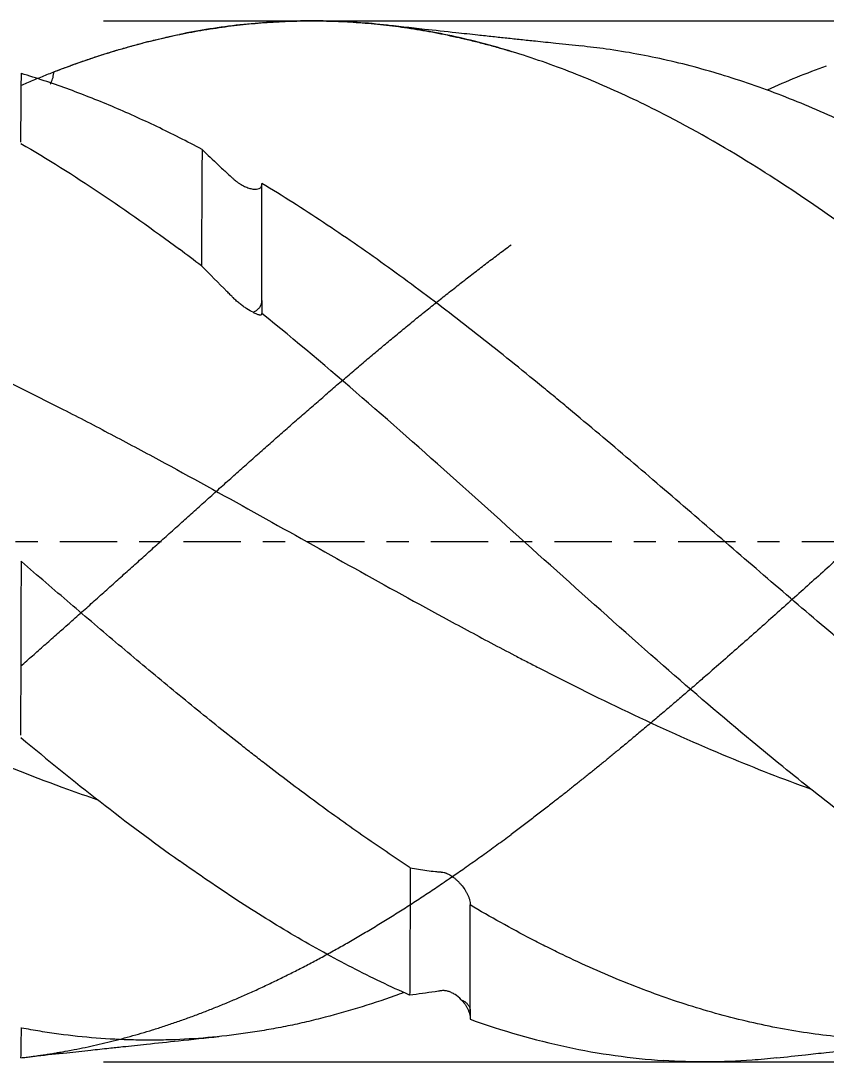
# Model space of a CAD drawing. Header units: millimetres. Extents: x -62 to 115, y -62 to 32.
# Drawn here: x 30 to 45.47, y -10.03 to 10 of the extents above; entities that cross this region are included whole.
import ezdxf

# ---------------------------------------------------------------- set-up
doc = ezdxf.new("R2010")
doc.units = ezdxf.units.MM
doc.linetypes.add('CENTER', pattern=[47.5, 22, -8.5, 8.5, -8.5])
for name, color, linetype in [('1', 4, 'Continuous'), ('2', 7, 'Continuous'), ('SK2', 7, 'Continuous'), ('SK4', 2, 'CENTER')]:
    doc.layers.add(name, color=color, linetype=linetype)
doc.styles.add('iso_b_vert', font='simplex.shx')
doc.dimstyles.get("Standard").update_dxf_attribs({"dimtxt": 0.18, "dimasz": 0.18, "dimexe": 0.18, "dimexo": 0.0625, "dimgap": 0.09, "dimtad": 1, "dimzin": 0, "dimdsep": 52, "dimtxsty": 'Standard', "dimcen": 0.09, "dimadec": 0, "dimazin": 0, "dimtfac": 1, "dimtdec": 4, "dimtofl": 0, "dimtmove": 0, "dimatfit": 3, "dimfxl": 1, "dimtolj": 1, "dimtzin": 0, "dimarcsym": 0})

# ---------------------------------------------------------------- blocks, each defined once
blk = doc.blocks.new('_U0')
at = {"layer": 'SK2', "lineweight": 13}
for p, q in [((0, -1.5875), (0, -51.193445)), ((92, -11.6375), (92, -51.193445)), ((92, -49.193445), (0, -49.193445))]:
    blk.add_line(p, q, dxfattribs=at)
at = {"layer": 'SK2', "lineweight": 18}
for points in [[(0, -49.193445), (3.499998, -48.732661), (3.500002, -49.654229)], [(92, -49.193445), (88.500002, -49.654229), (88.499998, -48.732661)]]:
    blk.add_solid(points, dxfattribs=at)
at = {"layer": 'SK2', "lineweight": 18, "insert": (44.095034, -48.160811), "char_height": 3.5, "attachment_point": 7, "line_spacing_factor": 1.084337, "style": 'iso_b_vert'}
blk.add_mtext('\\W0.6740;92', dxfattribs=at)
blk = doc.blocks.new('_U2')
at = {"layer": 'SK2', "lineweight": 13}
for p, q in [((1.997679, -11.0875), (1.997679, -44.193445)), ((92, -11.6375), (92, -44.193445)), ((92, -42.193445), (1.997679, -42.193445))]:
    blk.add_line(p, q, dxfattribs=at)
at = {"layer": 'SK2', "lineweight": 18}
for points in [[(1.997679, -42.193445), (5.497677, -41.732661), (5.497681, -42.654229)], [(92, -42.193445), (88.500002, -42.654229), (88.499998, -41.732661)]]:
    blk.add_solid(points, dxfattribs=at)
at = {"layer": 'SK2', "lineweight": 18, "insert": (45.093873, -41.160811), "char_height": 3.5, "attachment_point": 7, "line_spacing_factor": 1.084337, "style": 'iso_b_vert'}
blk.add_mtext('\\W0.6740;90', dxfattribs=at)

msp = doc.modelspace()

# ---------------------------------------------------------------- linework, layer by layer
at = {"layer": '1', "lineweight": 18}
for points, degree, knots in [([(30, 8.759), (30.896, 9.148), (32.781, 9.817), (34.664, 10.147), (36.548, 10.108), (38.432, 9.713), (39.419, 9.413)], 5, [0, 0, 0, 0, 0, 0, 0.476056, 1, 1, 1, 1, 1, 1]), ([(42.344, 8.208), (41.957, 8.408), (41.57, 8.592), (40.795, 8.928), (40.407, 9.081), (39.632, 9.351), (39.245, 9.47), (38.47, 9.672), (38.083, 9.756), (37.308, 9.887), (36.92, 9.935), (36.146, 9.994), (35.758, 10.005), (34.983, 9.991), (34.596, 9.966), (33.821, 9.879), (33.434, 9.818), (33.046, 9.738)], 3, [0, 0, 0, 0, 0.125, 0.125, 0.25, 0.25, 0.375, 0.375, 0.5, 0.5, 0.625, 0.625, 0.75, 0.75, 0.875, 0.875, 1, 1, 1, 1]), ([(40.782, 9.515), (40.614, 9.532), (40.314, 9.563), (39.922, 9.603), (39.607, 9.636), (39.335, 9.665), (39.061, 9.694), (38.735, 9.73), (38.297, 9.777), (37.691, 9.844), (37.225, 9.895), (36.961, 9.924)], 3, [0, 0, 0, 0, 0.132022, 0.23482, 0.308349, 0.378841, 0.449008, 0.524065, 0.634132, 0.792804, 1, 1, 1, 1]), ([(30.631, 9.018), (31.033, 9.175), (31.436, 9.314), (32.241, 9.554), (32.644, 9.656), (33.046, 9.738)], 3, [0, 0, 0, 0, 0.5, 0.5, 1, 1, 1, 1]), ([(59.989, 9.503), (59.179, 9.276), (57.538, 8.687), (55.068, 7.428), (52.215, 5.406), (48.924, 2.594), (45.62, -0.404), (43.147, -2.622), (41.503, -4.02), (40.241, -5.018), (39.419, -5.63)], 5, [0, 0, 0, 0, 0, 0, 0.196851, 0.39892, 0.600362, 0.69339, 0.800083, 1, 1, 1, 1, 1, 1]), ([(49.482, 5.93), (49.091, 6.195), (48.7, 6.449), (48.113, 6.811), (47.918, 6.929), (47.526, 7.158), (47.33, 7.27), (46.937, 7.486), (46.74, 7.591), (46.444, 7.743), (46.345, 7.793), (46.147, 7.892), (46.048, 7.94), (45.553, 8.176), (45.159, 8.349), (44.375, 8.661), (43.984, 8.8), (43.397, 8.985), (43.202, 9.042), (42.811, 9.148), (42.616, 9.197), (42.225, 9.286), (42.029, 9.326), (41.637, 9.399), (41.441, 9.43), (41.083, 9.481), (40.922, 9.5), (40.76, 9.517)], 3, [0, 0, 0, 0, 0.134966, 0.134966, 0.20245, 0.20245, 0.269933, 0.269933, 0.337416, 0.337416, 0.371158, 0.371158, 0.404899, 0.404899, 0.539866, 0.539866, 0.674832, 0.674832, 0.742315, 0.742315, 0.809799, 0.809799, 0.877282, 0.877282, 0.944765, 0.944765, 1, 1, 1, 1]), ([(30.566, 8.785), (30.571, 8.794), (30.576, 8.804), (30.588, 8.829), (30.596, 8.846), (30.608, 8.88), (30.614, 8.897), (30.622, 8.932), (30.626, 8.949), (30.629, 8.975), (30.63, 8.984), (30.631, 9.001), (30.631, 9.01), (30.631, 9.018)], 3, [0, 0, 0, 0, 0.126636, 0.126636, 0.344977, 0.344977, 0.563318, 0.563318, 0.781659, 0.781659, 0.89083, 0.89083, 1, 1, 1, 1]), ([(30, 7.669), (30.001, 7.821), (30.002, 7.963), (30.004, 8.226), (30.005, 8.347), (30.006, 8.485), (30.006, 8.512), (30.006, 8.565), (30.007, 8.591), (30.007, 8.665), (30.008, 8.712), (30.009, 8.844), (30.01, 8.922), (30.01, 8.987)], 3, [0, 0, 0, 0, 0.25, 0.25, 0.5, 0.5, 0.5625, 0.5625, 0.625, 0.625, 0.75, 0.75, 1, 1, 1, 1]), ([(33.481, 7.529), (33.191, 7.683), (32.902, 7.83), (32.469, 8.037), (32.325, 8.104), (32.036, 8.234), (31.892, 8.297), (31.459, 8.48), (31.17, 8.594), (30.736, 8.751), (30.591, 8.802), (30.301, 8.898), (30.156, 8.944), (30.01, 8.987)], 3, [0, 0, 0, 0, 0.25, 0.25, 0.375, 0.375, 0.5, 0.5, 0.75, 0.75, 0.875, 0.875, 1, 1, 1, 1]), ([(30, 7.644), (30.508, 7.349), (31.015, 7.031), (32.031, 6.351), (32.539, 5.99), (33.046, 5.612)], 3, [0, 0, 0, 0, 0.5, 0.5, 1, 1, 1, 1]), ([(33.481, 7.529), (33.48, 7.38), (33.479, 7.222), (33.478, 6.969), (33.477, 6.883), (33.476, 6.749), (33.476, 6.704), (33.476, 6.613), (33.476, 6.566), (33.474, 6.332), (33.473, 6.136), (33.472, 5.727), (33.471, 5.514), (33.47, 5.292)], 3, [0, 0, 0, 0, 0.25, 0.25, 0.375, 0.375, 0.4375, 0.4375, 0.5, 0.5, 0.75, 0.75, 1, 1, 1, 1]), ([(33.481, 7.529), (33.586, 7.428), (33.691, 7.328), (33.851, 7.178), (33.904, 7.128), (33.985, 7.053), (34.012, 7.028), (34.045, 6.997), (34.052, 6.991), (34.066, 6.978), (34.072, 6.972), (34.093, 6.953), (34.106, 6.941), (34.135, 6.919), (34.149, 6.908), (34.171, 6.893), (34.178, 6.888), (34.193, 6.878), (34.201, 6.873), (34.238, 6.85), (34.267, 6.834), (34.31, 6.814), (34.324, 6.808), (34.352, 6.797), (34.366, 6.792), (34.406, 6.779), (34.432, 6.773), (34.468, 6.767), (34.48, 6.766), (34.503, 6.764), (34.514, 6.764), (34.545, 6.767), (34.564, 6.771), (34.588, 6.783), (34.596, 6.788), (34.609, 6.799), (34.614, 6.806), (34.621, 6.818), (34.623, 6.823), (34.626, 6.832), (34.628, 6.836), (34.63, 6.847), (34.63, 6.852), (34.631, 6.863), (34.631, 6.869), (34.631, 6.875)], 3, [0, 0, 0, 0, 0.25, 0.25, 0.375, 0.375, 0.4375, 0.4375, 0.453125, 0.453125, 0.46875, 0.46875, 0.5, 0.5, 0.53125, 0.53125, 0.546875, 0.546875, 0.5625, 0.5625, 0.625, 0.625, 0.65625, 0.65625, 0.6875, 0.6875, 0.75, 0.75, 0.78125, 0.78125, 0.8125, 0.8125, 0.875, 0.875, 0.90625, 0.90625, 0.9375, 0.9375, 0.953125, 0.953125, 0.96875, 0.96875, 0.984375, 0.984375, 1, 1, 1, 1]), ([(49.47, 3.158), (49.018, 3.544), (48.566, 3.923), (47.662, 4.658), (47.21, 5.015), (46.306, 5.702), (45.854, 6.032), (44.95, 6.662), (44.498, 6.96), (44.046, 7.241)], 3, [0, 0, 0, 0, 0.25, 0.25, 0.5, 0.5, 0.75, 0.75, 1, 1, 1, 1]), ([(34.631, 4.63), (34.631, 4.843), (34.631, 5.051), (34.631, 5.453), (34.631, 5.648), (34.631, 6.024), (34.631, 6.386), (34.631, 6.717), (34.631, 6.875)], 3, [0, 0, 0, 0, 0.25, 0.25, 0.5, 0.5, 0.75, 1, 1, 1, 1]), ([(53.481, -7.49), (53.285, -7.385), (53.089, -7.276), (52.696, -7.051), (52.499, -6.934), (52.203, -6.755), (52.104, -6.694), (51.906, -6.57), (51.807, -6.508), (51.51, -6.318), (51.312, -6.189), (50.919, -5.926), (50.722, -5.792), (50.33, -5.519), (50.134, -5.379), (49.547, -4.955), (49.156, -4.663), (48.374, -4.062), (47.983, -3.754), (47.199, -3.122), (46.806, -2.799), (46.312, -2.387), (46.213, -2.305), (46.015, -2.138), (45.916, -2.055), (45.62, -1.805), (45.422, -1.637), (44.832, -1.134), (44.44, -0.797), (43.658, -0.123), (43.267, 0.215), (42.681, 0.72), (42.486, 0.888), (42.094, 1.224), (41.899, 1.391), (41.31, 1.892), (40.917, 2.224), (40.472, 2.594), (40.422, 2.635), (40.323, 2.718), (40.274, 2.759), (40.125, 2.881), (40.026, 2.962), (39.73, 3.205), (39.533, 3.364), (38.944, 3.837), (38.552, 4.145), (37.965, 4.594), (37.77, 4.741), (37.379, 5.031), (37.184, 5.174), (36.597, 5.595), (36.206, 5.866), (35.617, 6.257), (35.421, 6.385), (35.027, 6.634), (34.829, 6.756), (34.631, 6.875)], 3, [0, 0, 0, 0, 0.03125, 0.03125, 0.0625, 0.0625, 0.078125, 0.078125, 0.09375, 0.09375, 0.125, 0.125, 0.15625, 0.15625, 0.1875, 0.1875, 0.25, 0.25, 0.3125, 0.3125, 0.375, 0.375, 0.390625, 0.390625, 0.40625, 0.40625, 0.4375, 0.4375, 0.5, 0.5, 0.5625, 0.5625, 0.59375, 0.59375, 0.625, 0.625, 0.6875, 0.6875, 0.695313, 0.695313, 0.703125, 0.703125, 0.71875, 0.71875, 0.75, 0.75, 0.8125, 0.8125, 0.84375, 0.84375, 0.875, 0.875, 0.9375, 0.9375, 0.96875, 0.96875, 1, 1, 1, 1]), ([(30, -2.394), (30.896, -1.61), (32.781, 0.077), (34.664, 1.805), (36.548, 3.466), (38.432, 4.968), (39.419, 5.698)], 5, [0, 0, 0, 0, 0, 0, 0.476056, 1, 1, 1, 1, 1, 1]), ([(34.461, 4.4), (34.423, 4.419), (34.383, 4.442), (34.33, 4.476), (34.319, 4.483), (34.298, 4.498), (34.287, 4.506), (34.254, 4.529), (34.232, 4.546), (34.189, 4.58), (34.167, 4.598), (34.135, 4.627), (34.124, 4.637), (34.103, 4.657), (34.092, 4.667), (34.077, 4.682), (34.072, 4.687), (34.061, 4.698), (34.056, 4.703), (34.041, 4.718), (34.01, 4.749), (33.816, 4.943), (33.633, 5.128), (33.47, 5.292)], 3, [0, 0, 0, 0, 0.125, 0.125, 0.15625, 0.15625, 0.1875, 0.1875, 0.25, 0.25, 0.3125, 0.3125, 0.34375, 0.34375, 0.375, 0.375, 0.390625, 0.390625, 0.40625, 0.40625, 0.4375, 0.5, 1, 1, 1, 1]), ([(34.461, 4.4), (34.484, 4.388), (34.506, 4.378), (34.537, 4.366), (34.546, 4.363), (34.565, 4.357), (34.573, 4.355), (34.589, 4.352), (34.596, 4.352), (34.609, 4.352), (34.614, 4.353), (34.623, 4.357), (34.628, 4.361), (34.63, 4.367), (34.631, 4.372), (34.631, 4.375), (34.631, 4.378)], 3, [0, 0, 0, 0, 0.25, 0.25, 0.375, 0.375, 0.5, 0.5, 0.625, 0.625, 0.75, 0.75, 0.875, 0.9375, 0.9375, 1, 1, 1, 1]), ([(42.344, -2.39), (41.702, -1.828), (41.059, -1.254), (39.773, -0.1), (39.131, 0.481), (37.845, 1.632), (37.202, 2.202), (35.917, 3.315), (35.274, 3.858), (34.631, 4.378)], 3, [0, 0, 0, 0, 0.25, 0.25, 0.5, 0.5, 0.75, 0.75, 1, 1, 1, 1]), ([(28.979, 3.432), (29.592, 3.146), (30.203, 2.846), (31.119, 2.378), (31.578, 2.139), (32.037, 1.896), (32.343, 1.732), (32.496, 1.649), (33.262, 1.235), (33.87, 0.899), (35.084, 0.223), (35.69, -0.117), (36.901, -0.792), (37.507, -1.128), (38.42, -1.624), (38.877, -1.87), (39.336, -2.112), (39.566, -2.232), (39.642, -2.272), (39.795, -2.351), (40.483, -2.707), (41.167, -3.046), (42.378, -3.618), (42.983, -3.888), (44.113, -4.359), (44.639, -4.564), (45.167, -4.754)], 3, [0, 0, 0, 0, 0.112733, 0.112733, 0.1691, 0.197283, 0.197283, 0.225466, 0.225466, 0.3382, 0.3382, 0.450933, 0.450933, 0.563666, 0.563666, 0.620033, 0.648216, 0.648216, 0.662308, 0.662308, 0.676399, 0.789132, 0.789132, 0.901866, 0.901866, 1, 1, 1, 1]), ([(30, -3.726), (30.001, -3.454), (30.002, -3.18), (30.004, -2.628), (30.005, -2.35), (30.006, -1.93), (30.006, -1.79), (30.007, -1.51), (30.008, -1.37), (30.009, -0.949), (30.01, -0.669), (30.01, -0.389)], 3, [0, 0, 0, 0, 0.25, 0.25, 0.5, 0.5, 0.625, 0.625, 0.75, 0.75, 1, 1, 1, 1]), ([(37.48, -6.27), (37.326, -6.169), (37.171, -6.066), (36.862, -5.857), (36.707, -5.751), (36.242, -5.427), (35.932, -5.204), (35.31, -4.745), (34.997, -4.509), (34.606, -4.206), (34.527, -4.145), (34.37, -4.023), (34.292, -3.961), (34.057, -3.776), (33.901, -3.652), (33.433, -3.276), (33.122, -3.023), (32.656, -2.637), (32.5, -2.508), (32.19, -2.248), (32.034, -2.118), (31.569, -1.725), (31.258, -1.46), (30.791, -1.06), (30.635, -0.927), (30.323, -0.658), (30.167, -0.524), (30.01, -0.389)], 3, [0, 0, 0, 0, 0.0625, 0.0625, 0.125, 0.125, 0.25, 0.25, 0.375, 0.375, 0.40625, 0.40625, 0.4375, 0.4375, 0.5, 0.5, 0.625, 0.625, 0.6875, 0.6875, 0.75, 0.75, 0.875, 0.875, 0.9375, 0.9375, 1, 1, 1, 1]), ([(30, -3.77), (30.508, -4.193), (31.015, -4.605), (32.031, -5.396), (32.539, -5.777), (33.046, -6.138)], 3, [0, 0, 0, 0, 0.5, 0.5, 1, 1, 1, 1]), ([(53.47, -9.468), (53.077, -9.354), (52.684, -9.223), (51.899, -8.925), (51.506, -8.76), (50.721, -8.396), (50.328, -8.198), (49.543, -7.773), (49.15, -7.545), (48.365, -7.062), (47.972, -6.807), (47.187, -6.272), (46.794, -5.992), (46.009, -5.411), (45.616, -5.11), (44.831, -4.49), (44.438, -4.17), (44.046, -3.844)], 3, [0, 0, 0, 0, 0.125, 0.125, 0.25, 0.25, 0.375, 0.375, 0.5, 0.5, 0.625, 0.625, 0.75, 0.75, 0.875, 0.875, 1, 1, 1, 1]), ([(29.071, -4.04), (29.682, -4.3), (30.29, -4.542), (31.085, -4.829), (31.271, -4.894), (31.458, -4.958)], 3, [0, 0, 0, 0, 0.765697, 0.765697, 1, 1, 1, 1]), ([(30, -9.922), (30.896, -9.822), (32.781, -9.441), (34.664, -8.709), (36.548, -7.66), (38.432, -6.364), (39.419, -5.63)], 5, [0, 0, 0, 0, 0, 0, 0.476056, 1, 1, 1, 1, 1, 1]), ([(37.469, -8.719), (37.101, -8.556), (36.732, -8.38), (35.995, -7.999), (35.258, -7.591), (34.152, -6.903), (33.415, -6.4), (33.046, -6.138)], 3, [0, 0, 0, 0, 0.25, 0.25, 0.5, 0.75, 1, 1, 1, 1]), ([(37.48, -6.27), (37.479, -6.506), (37.478, -6.735), (37.477, -7.066), (37.477, -7.174), (37.476, -7.334), (37.476, -7.387), (37.475, -7.492), (37.475, -7.544), (37.474, -7.801), (37.473, -7.997), (37.471, -8.372), (37.47, -8.55), (37.469, -8.719)], 3, [0, 0, 0, 0, 0.25, 0.25, 0.375, 0.375, 0.4375, 0.4375, 0.5, 0.5, 0.75, 0.75, 1, 1, 1, 1]), ([(37.48, -6.27), (37.586, -6.291), (37.693, -6.309), (37.855, -6.331), (37.909, -6.337), (37.991, -6.345), (38.018, -6.348), (38.052, -6.351), (38.059, -6.352), (38.072, -6.353), (38.079, -6.353), (38.1, -6.355), (38.114, -6.358), (38.136, -6.363), (38.143, -6.366), (38.157, -6.37), (38.165, -6.373), (38.187, -6.382), (38.201, -6.388), (38.245, -6.411), (38.274, -6.429), (38.309, -6.454), (38.316, -6.46), (38.33, -6.471), (38.337, -6.476), (38.358, -6.494), (38.371, -6.506), (38.398, -6.531), (38.41, -6.544), (38.436, -6.571), (38.448, -6.585), (38.484, -6.628), (38.506, -6.658), (38.537, -6.705), (38.546, -6.721), (38.56, -6.745), (38.564, -6.753), (38.573, -6.77), (38.577, -6.778), (38.589, -6.804), (38.596, -6.821), (38.606, -6.846), (38.609, -6.855), (38.614, -6.872), (38.617, -6.88), (38.623, -6.906), (38.627, -6.923), (38.629, -6.947), (38.63, -6.955), (38.631, -6.97), (38.631, -6.978), (38.631, -6.986)], 3, [0, 0, 0, 0, 0.25, 0.25, 0.375, 0.375, 0.4375, 0.4375, 0.453125, 0.453125, 0.46875, 0.46875, 0.5, 0.5, 0.515625, 0.515625, 0.53125, 0.53125, 0.5625, 0.5625, 0.625, 0.625, 0.640625, 0.640625, 0.65625, 0.65625, 0.6875, 0.6875, 0.71875, 0.71875, 0.75, 0.75, 0.8125, 0.8125, 0.84375, 0.84375, 0.859375, 0.859375, 0.875, 0.875, 0.90625, 0.90625, 0.921875, 0.921875, 0.9375, 0.9375, 0.96875, 0.96875, 0.984375, 0.984375, 1, 1, 1, 1]), ([(38.631, -9.025), (38.631, -8.887), (38.631, -8.74), (38.631, -8.431), (38.631, -8.268), (38.631, -7.926), (38.631, -7.57), (38.631, -7.185), (38.631, -6.986)], 3, [0, 0, 0, 0, 0.25, 0.25, 0.5, 0.5, 0.75, 1, 1, 1, 1]), ([(51.58, -8.782), (51.385, -8.849), (51.192, -8.912), (50.802, -9.031), (50.605, -9.086), (50.213, -9.189), (50.017, -9.235), (49.626, -9.32), (49.43, -9.358), (48.844, -9.458), (48.454, -9.508), (47.671, -9.573), (47.279, -9.587), (46.688, -9.581), (46.491, -9.575), (46.244, -9.561), (46.194, -9.558), (46.095, -9.552), (46.045, -9.548), (45.897, -9.536), (45.798, -9.528), (45.304, -9.478), (44.911, -9.42), (44.128, -9.27), (43.737, -9.177), (43.151, -9.014), (42.955, -8.955), (42.564, -8.829), (42.369, -8.762), (41.782, -8.547), (41.389, -8.389), (40.798, -8.127), (40.601, -8.036), (40.353, -7.916), (40.304, -7.892), (40.205, -7.843), (40.155, -7.818), (40.007, -7.744), (39.908, -7.693), (39.415, -7.436), (39.022, -7.217), (38.631, -6.986)], 3, [0, 0, 0, 0, 0.044695, 0.044695, 0.090185, 0.090185, 0.135676, 0.135676, 0.181167, 0.181167, 0.272148, 0.272148, 0.36313, 0.36313, 0.40862, 0.40862, 0.419993, 0.419993, 0.431366, 0.431366, 0.454111, 0.454111, 0.545093, 0.545093, 0.636074, 0.636074, 0.681565, 0.681565, 0.727056, 0.727056, 0.818037, 0.818037, 0.863528, 0.863528, 0.8749, 0.8749, 0.886273, 0.886273, 0.909019, 0.909019, 1, 1, 1, 1]), ([(37.357, -8.67), (37.299, -8.691), (37.24, -8.712), (36.707, -8.902), (36.231, -9.047), (35.634, -9.197), (35.515, -9.226), (35.276, -9.28), (35.156, -9.305), (34.916, -9.352), (34.796, -9.374), (34.615, -9.405), (34.555, -9.415), (34.435, -9.434), (34.374, -9.443), (33.833, -9.52), (33.355, -9.562), (32.758, -9.581), (32.639, -9.583), (32.4, -9.584), (32.281, -9.583), (31.923, -9.574), (31.685, -9.562), (31.208, -9.524), (30.969, -9.499), (30.61, -9.451), (30.49, -9.433), (30.251, -9.394), (30.131, -9.373), (30.01, -9.35)], 3, [0, 0, 0, 0, 0.024033, 0.024033, 0.219227, 0.219227, 0.268025, 0.268025, 0.316823, 0.316823, 0.365622, 0.365622, 0.390021, 0.390021, 0.41442, 0.41442, 0.609613, 0.609613, 0.658412, 0.658412, 0.70721, 0.70721, 0.804807, 0.804807, 0.902403, 0.902403, 0.951202, 0.951202, 1, 1, 1, 1]), ([(38.46, -8.806), (38.423, -8.767), (38.382, -8.734), (38.33, -8.7), (38.319, -8.694), (38.297, -8.682), (38.286, -8.676), (38.254, -8.661), (38.232, -8.652), (38.189, -8.639), (38.167, -8.635), (38.134, -8.632), (38.123, -8.631), (38.102, -8.632), (38.092, -8.632), (38.076, -8.635), (38.071, -8.635), (38.061, -8.637), (38.046, -8.639), (38.01, -8.645), (37.816, -8.674), (37.632, -8.699), (37.469, -8.719)], 3, [0, 0, 0, 0, 0.125, 0.125, 0.15625, 0.15625, 0.1875, 0.1875, 0.25, 0.25, 0.3125, 0.3125, 0.34375, 0.34375, 0.375, 0.375, 0.390625, 0.390625, 0.40625, 0.4375, 0.5, 1, 1, 1, 1]), ([(38.46, -8.806), (38.484, -8.83), (38.506, -8.857), (38.536, -8.899), (38.546, -8.914), (38.564, -8.945), (38.573, -8.96), (38.588, -8.992), (38.596, -9.009), (38.608, -9.043), (38.614, -9.06), (38.623, -9.095), (38.628, -9.121), (38.63, -9.147), (38.631, -9.165), (38.631, -9.174), (38.631, -9.182)], 3, [0, 0, 0, 0, 0.25, 0.25, 0.375, 0.375, 0.5, 0.5, 0.625, 0.625, 0.75, 0.75, 0.875, 0.9375, 0.9375, 1, 1, 1, 1]), ([(38.631, -9.182), (39.25, -9.403), (39.869, -9.581), (41.107, -9.846), (41.725, -9.933), (42.344, -9.974)], 3, [0, 0, 0, 0, 0.5, 0.5, 1, 1, 1, 1]), ([(30, -9.922), (30.001, -9.921), (30.002, -9.909), (30.004, -9.86), (30.005, -9.824), (30.006, -9.752), (30.006, -9.725), (30.007, -9.665), (30.008, -9.633), (30.009, -9.526), (30.01, -9.444), (30.01, -9.35)], 3, [0, 0, 0, 0, 0.25, 0.25, 0.5, 0.5, 0.625, 0.625, 0.75, 0.75, 1, 1, 1, 1]), ([(30.312, -9.883), (30.501, -9.864), (30.844, -9.828), (31.303, -9.779), (31.662, -9.74), (32.021, -9.701), (32.467, -9.654), (33.083, -9.589), (33.547, -9.541), (33.805, -9.514)], 3, [0, 0, 0, 0, 0.166805, 0.300536, 0.401101, 0.476078, 0.605583, 0.780184, 1, 1, 1, 1]), ([(44.52, -9.924), (44.704, -9.904), (45.022, -9.869), (45.424, -9.825), (45.721, -9.792), (45.977, -9.764), (46.248, -9.735), (46.629, -9.694), (47.102, -9.643), (47.708, -9.579), (48.116, -9.537), (48.343, -9.514)], 3, [0, 0, 0, 0, 0.144269, 0.2485, 0.314747, 0.377207, 0.448393, 0.526968, 0.675911, 0.818911, 1, 1, 1, 1])]:
    msp.add_open_spline(points, degree=degree, knots=knots, dxfattribs=at)
for points in [[(45.469, 9.132), (45.091, 8.993), (44.713, 8.839), (44.334, 8.669)], [(30, 8.989), (30.003, 8.988), (30.007, 8.988), (30.01, 8.987)], [(44.046, 7.241), (43.479, 7.593), (42.912, 7.917), (42.344, 8.208)], [(33.47, 5.292), (33.329, 5.4), (33.187, 5.507), (33.046, 5.612)], [(34.631, 4.63), (34.631, 4.547), (34.631, 4.463), (34.631, 4.378)], [(30, -0.38), (30.003, -0.383), (30.007, -0.386), (30.01, -0.389)], [(44.046, -3.844), (43.479, -3.373), (42.912, -2.886), (42.344, -2.39)], [(38.631, -9.025), (38.631, -9.079), (38.631, -9.131), (38.631, -9.182)], [(30, -9.347), (30.003, -9.348), (30.007, -9.349), (30.01, -9.35)], [(30, -9.922), (30.104, -9.911), (30.208, -9.898), (30.313, -9.883)], [(44.046, -9.968), (43.479, -10.009), (42.912, -10.011), (42.344, -9.974)], [(44.522, -9.924), (44.363, -9.942), (44.204, -9.956), (44.046, -9.968)]]:
    msp.add_open_spline(points, degree=3, dxfattribs=at)
at = {"layer": '1', "lineweight": 13}
for points, knots in [([(34.461, 4.4), (34.479, 4.408), (34.517, 4.428), (34.568, 4.469), (34.607, 4.521), (34.625, 4.568), (34.63, 4.601), (34.631, 4.617), (34.631, 4.625), (34.631, 4.629), (34.631, 4.63)], [0, 0, 0, 0, 0.17635, 0.385876, 0.595403, 0.804929, 0.909692, 0.962074, 0.988265, 1, 1, 1, 1]), ([(38.46, -8.806), (38.479, -8.814), (38.517, -8.833), (38.567, -8.873), (38.607, -8.922), (38.625, -8.967), (38.63, -8.998), (38.631, -9.013), (38.631, -9.021), (38.631, -9.024), (38.631, -9.025)], [0, 0, 0, 0, 0.176408, 0.38598, 0.595553, 0.805125, 0.909911, 0.962304, 0.9885, 1, 1, 1, 1])]:
    msp.add_open_spline(points, degree=3, knots=knots, dxfattribs=at)
at = {"layer": '2', "lineweight": 13}
for p, q in [((31.587, 10), (106, 10)), ((31.587, -10), (106, -10))]:
    msp.add_line(p, q, dxfattribs=at)
at = {"layer": 'SK4', "lineweight": 18, "ltscale": 0.05}
msp.add_line((-50, 0), (92, 0), dxfattribs=at)

# ---------------------------------------------------------------- dimensions: what is measured, and where the dimension line sits
at = {"layer": 'SK2', "lineweight": 18}
for base, p2, picture, middle in [((0, -49.193), (0, 0), '_U0', (46, -49.193)), ((1.998, -42.193), (1.998, -9.5), '_U2', (46.999, -42.193))]:
    dim = msp.add_linear_dim(base=base, p1=(92, -10.05), p2=p2, dimstyle='Standard', override={"dimtxt": 3.5, "dimasz": 3.5, "dimexe": 2, "dimexo": 1.5875, "dimgap": 1.75, "dimtad": 1, "dimtih": 1, "dimtoh": 0, "dimdec": 2, "dimlfac": 1, "dimzin": 8, "dimdsep": 46, "dimlunit": 2, "dimpost": '<>', "dimtxsty": 'iso_b_vert', "dimsah": 1, "dimse1": 0, "dimse2": 0, "dimsd1": 0, "dimsd2": 0, "dimclrd": 2, "dimclre": 2, "dimclrt": 2, "dimtol": 0, "dimtm": -0.1, "dimtfac": 1, "dimtdec": 2, "dimtofl": 1, "dimtmove": 0, "dimtzin": 8, "dimlwd": 13, "dimlwe": 13}, dxfattribs=at)
    dim.commit()
    dim.dimension.update_dxf_attribs({"geometry": picture, "text_midpoint": middle})

doc.saveas('drawing.dxf')
